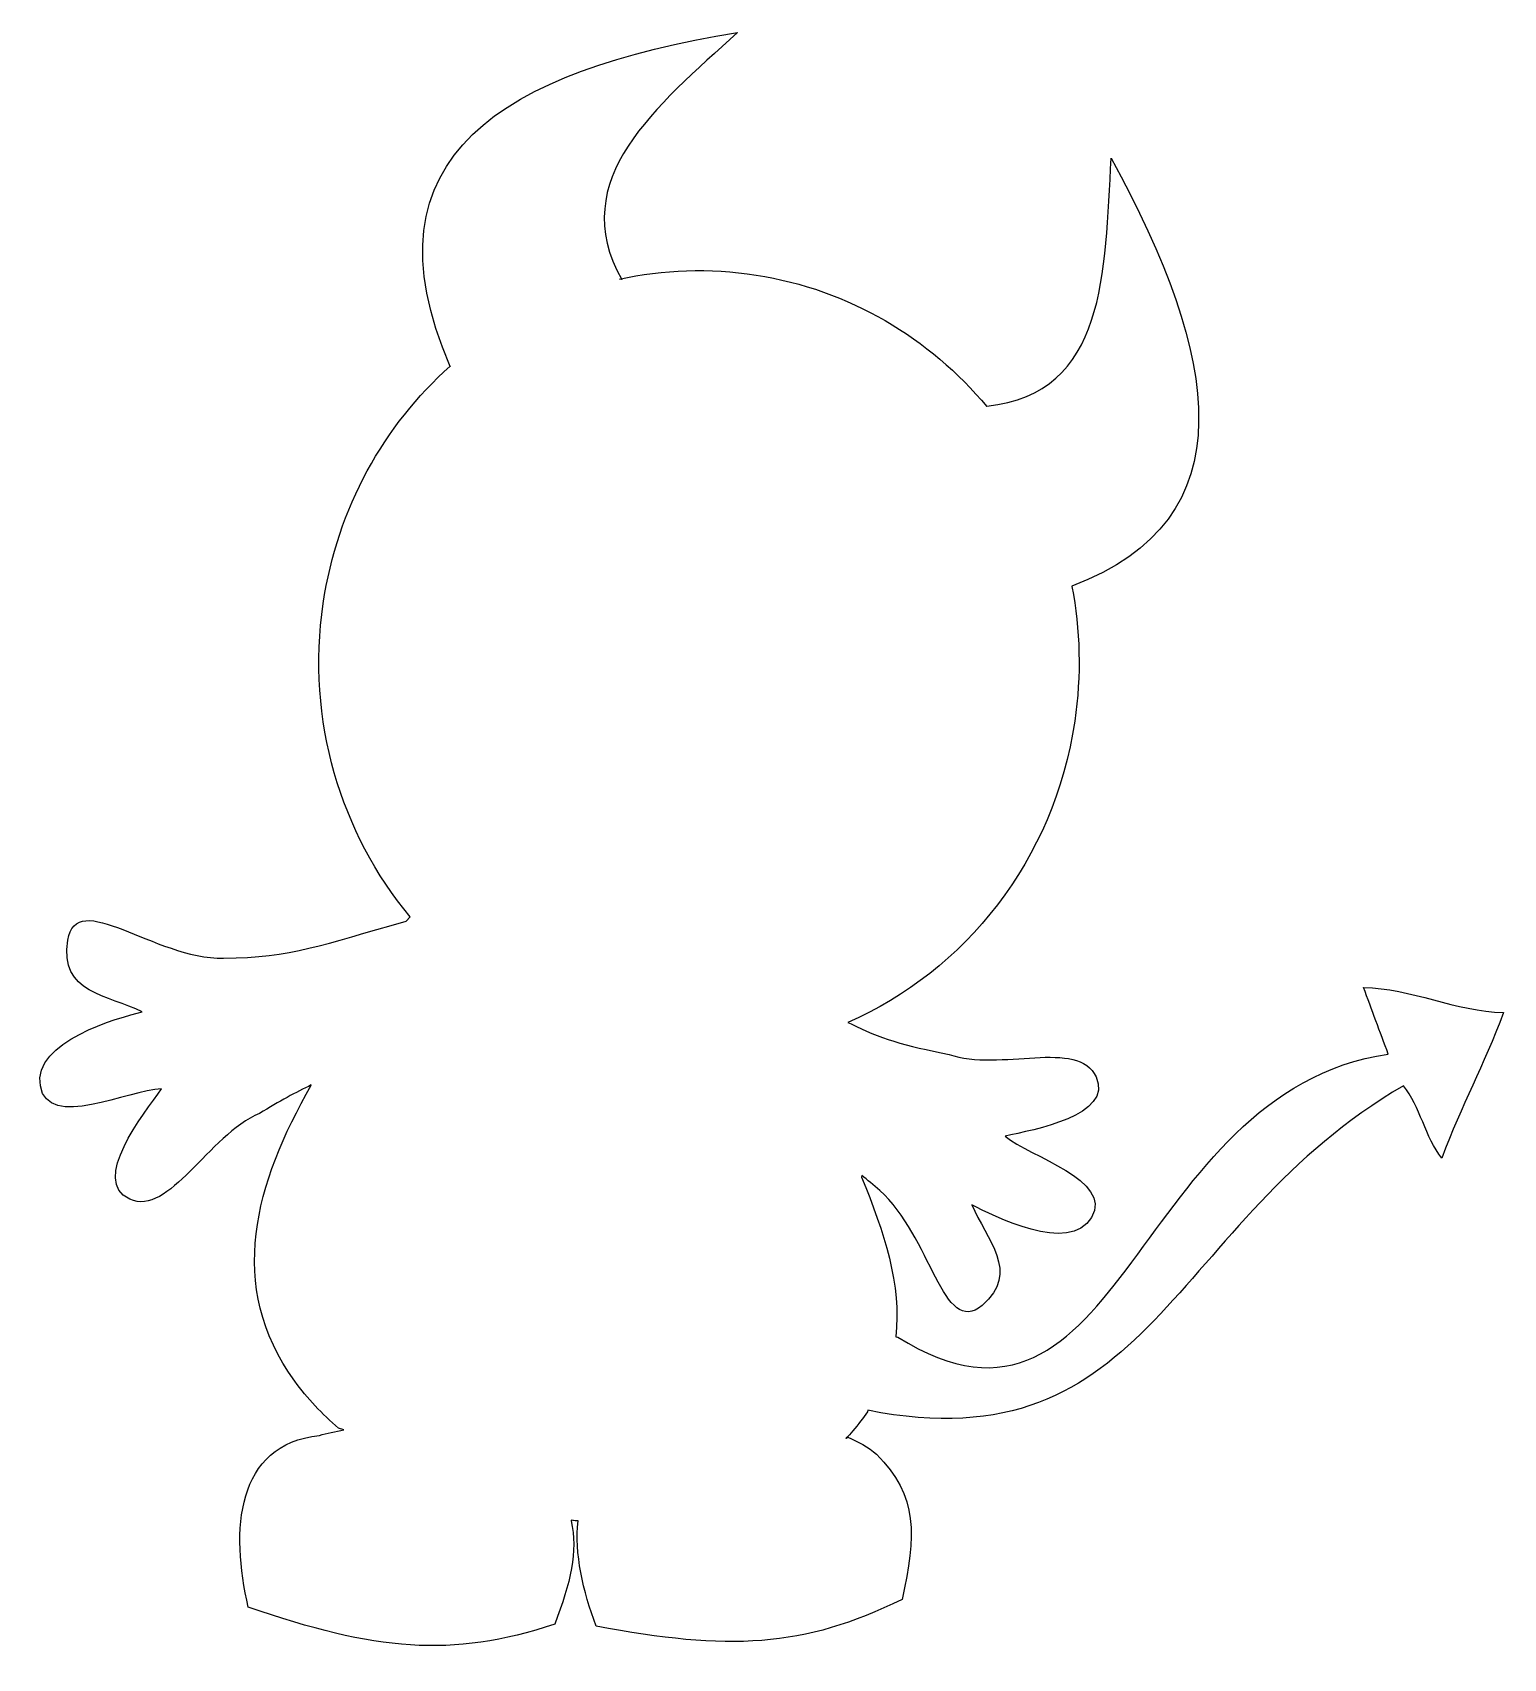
# Model space of a CAD drawing. Header units: centimetres. Extents: x -8.5 to 8.4, y -9.4 to 9.2.
import ezdxf

# ---------------------------------------------------------------- set-up
doc = ezdxf.new("R2010")
doc.units = ezdxf.units.CM
doc.header["$MEASUREMENT"] = 0
doc.layers.add('Camada 1', color=7, linetype='Continuous')

msp = doc.modelspace()

# ---------------------------------------------------------------- linework, layer by layer
at = {"layer": 'Camada 1'}
msp.add_open_spline([(-4.89817, -6.76389), (-4.99771, -6.78045), (-5.09214, -6.80162), (-5.17945, -6.8272), (-5.17945, -6.8272), (-6.13801, -6.92877), (-6.1991, -7.91496), (-5.99339, -8.79364), (-5.99339, -8.79364), (-4.53397, -9.2928), (-3.67498, -9.38019), (-2.48279, -8.988), (-2.48279, -8.988), (-2.30737, -8.5149), (-2.21262, -8.15488), (-2.29766, -7.80407), (-2.29766, -7.80407), (-2.29766, -7.80407), (-2.29538, -7.79783), (-2.29538, -7.79783), (-2.29538, -7.79783), (-2.26239, -7.80114), (-2.28255, -7.80087), (-2.21656, -7.80569), (-2.21656, -7.80569), (-2.21656, -7.80569), (-2.21656, -7.80569), (-2.21656, -7.80569), (-2.21656, -7.80569), (-2.25868, -8.17531), (-2.16229, -8.6087), (-2.00918, -9.00928), (-2.00918, -9.00928), (-0.49698, -9.29646), (0.36538, -9.26082), (1.49369, -8.70332), (1.49369, -8.70332), (1.65649, -7.97664), (1.67853, -7.51746), (1.20244, -7.0425), (1.20244, -7.0425), (1.10547, -6.96175), (0.98934, -6.89587), (0.8597, -6.84353), (0.8597, -6.84353), (0.8597, -6.84353), (0.85179, -6.86263), (0.85179, -6.86263), (0.85179, -6.86263), (0.87899, -6.83361), (0.90542, -6.80392), (0.93103, -6.77357), (0.93103, -6.77357), (0.99241, -6.70084), (1.04734, -6.62802), (1.09629, -6.5551), (1.09629, -6.5551), (1.09629, -6.5551), (1.09968, -6.53928), (1.09968, -6.53928), (1.09968, -6.53928), (4.36498, -7.18005), (4.53368, -4.39571), (7.23603, -2.82315), (7.23603, -2.82315), (7.42838, -3.06215), (7.4827, -3.41418), (7.67497, -3.6531), (7.67497, -3.6531), (7.90656, -3.02815), (8.14937, -2.60953), (8.38096, -1.98456), (8.38096, -1.98456), (7.83724, -1.97392), (7.32144, -1.70804), (6.77751, -1.69738), (6.77751, -1.69738), (6.8721, -1.95233), (6.96671, -2.20736), (7.06136, -2.46216), (7.06136, -2.46216), (4.1383, -2.8843), (4.02635, -7.30983), (1.44439, -5.70092), (1.44439, -5.70092), (1.44439, -5.70092), (1.42021, -5.69806), (1.42021, -5.69806), (1.42021, -5.69806), (1.4904, -5.10658), (1.28644, -4.50148), (1.03016, -3.86839), (1.03016, -3.86839), (1.03016, -3.86839), (1.0309, -3.84963), (1.0309, -3.84963), (1.0309, -3.84963), (1.0975, -3.90236), (1.16631, -3.95988), (1.23894, -4.02362), (1.23894, -4.02362), (1.82486, -4.53784), (1.96125, -5.7164), (2.40922, -5.33812), (2.40922, -5.33812), (2.857, -4.96006), (2.45235, -4.57514), (2.29407, -4.18721), (2.29407, -4.18721), (2.52841, -4.31006), (3.41193, -4.76191), (3.66205, -4.33064), (3.66205, -4.33064), (3.91217, -3.89937), (2.9558, -3.64045), (2.6732, -3.39954), (2.6732, -3.39954), (2.99909, -3.33022), (3.91806, -3.16578), (3.71497, -2.72178), (3.71497, -2.72178), (3.51188, -2.27789), (2.6142, -2.66743), (2.03098, -2.46484), (2.03098, -2.46484), (1.53102, -2.36758), (1.22368, -2.27818), (0.91116, -2.11644), (0.91116, -2.11644), (0.91116, -2.11644), (0.87317, -2.10149), (0.87317, -2.10149), (0.87317, -2.10149), (2.2135, -1.51179), (3.23579, -0.24232), (3.47085, 1.35098), (3.47085, 1.35098), (3.54856, 1.87822), (3.53372, 2.39796), (3.43886, 2.89271), (3.43886, 2.89271), (3.43886, 2.89271), (3.43746, 2.8971), (3.43746, 2.8971), (3.43746, 2.8971), (5.46763, 3.65836), (5.13071, 5.517), (3.88794, 7.7956), (3.88794, 7.7956), (3.81576, 6.48853), (3.83603, 5.09902), (2.46451, 4.95662), (2.46451, 4.95662), (2.46451, 4.95662), (2.46501, 4.95096), (2.46501, 4.95096), (2.46501, 4.95096), (1.81035, 5.73455), (0.891, 6.29004), (-0.17873, 6.45744), (-0.17873, 6.45744), (-0.71488, 6.54129), (-1.24304, 6.52052), (-1.74369, 6.40995), (-1.74369, 6.40995), (-1.74369, 6.40995), (-1.71728, 6.4045), (-1.71728, 6.4045), (-1.71728, 6.4045), (-2.36158, 7.55721), (-1.31909, 8.3843), (-0.39133, 9.2334), (-0.39133, 9.2334), (-3.05624, 8.79673), (-4.72362, 7.82735), (-3.68132, 5.41057), (-3.68132, 5.41057), (-3.68132, 5.41057), (-3.68307, 5.41245), (-3.68307, 5.41245), (-3.68307, 5.41245), (-4.43846, 4.73861), (-4.97368, 3.79495), (-5.13539, 2.69769), (-5.13539, 2.69769), (-5.33311, 1.35723), (-4.93251, 0.06514), (-4.13942, -0.8907), (-4.13942, -0.8907), (-4.13942, -0.8907), (-4.18421, -0.94018), (-4.18421, -0.94018), (-4.18421, -0.94018), (-5.15232, -1.20799), (-5.49107, -1.35547), (-6.27669, -1.36455), (-6.27669, -1.36455), (-7.0751, -1.37368), (-7.9615, -0.5477), (-8.06173, -1.15802), (-8.06173, -1.15802), (-8.1618, -1.76833), (-7.59067, -1.78545), (-7.21012, -1.9777), (-7.21012, -1.9777), (-7.47494, -2.0461), (-8.46491, -2.31301), (-8.37524, -2.82588), (-8.37524, -2.82588), (-8.28533, -3.33901), (-7.36609, -2.87004), (-6.98581, -2.85988), (-6.98581, -2.85988), (-7.19478, -3.14304), (-7.80467, -3.91694), (-7.3521, -4.12173), (-7.3521, -4.12173), (-6.89948, -4.32633), (-6.45508, -3.39116), (-5.86482, -3.13999), (-5.86482, -3.13999), (-5.6372, -3.00254), (-5.4485, -2.89734), (-5.27276, -2.8149), (-5.27276, -2.8149), (-5.27276, -2.8149), (-5.27181, -2.81702), (-5.27181, -2.81702), (-5.27181, -2.81702), (-5.91165, -3.93086), (-6.2555, -5.11236), (-5.4603, -6.20604), (-5.4603, -6.20604), (-5.3174, -6.40257), (-5.14931, -6.58191), (-4.9613, -6.74362), (-4.9613, -6.74362), (-4.9613, -6.74362), (-4.89817, -6.76389), (-4.89817, -6.76389)], degree=3, knots=[0, 0, 0, 0, 0.01639344, 0.01639344, 0.01639344, 0.01639344, 0.03278689, 0.03278689, 0.03278689, 0.03278689, 0.04918033, 0.04918033, 0.04918033, 0.04918033, 0.06557377, 0.06557377, 0.06557377, 0.06557377, 0.08196721, 0.08196721, 0.08196721, 0.08196721, 0.09836066, 0.09836066, 0.09836066, 0.09836066, 0.1147541, 0.1147541, 0.1147541, 0.1147541, 0.13114754, 0.13114754, 0.13114754, 0.13114754, 0.14754098, 0.14754098, 0.14754098, 0.14754098, 0.16393443, 0.16393443, 0.16393443, 0.16393443, 0.18032787, 0.18032787, 0.18032787, 0.18032787, 0.19672131, 0.19672131, 0.19672131, 0.19672131, 0.21311475, 0.21311475, 0.21311475, 0.21311475, 0.2295082, 0.2295082, 0.2295082, 0.2295082, 0.24590164, 0.24590164, 0.24590164, 0.24590164, 0.26229508, 0.26229508, 0.26229508, 0.26229508, 0.27868852, 0.27868852, 0.27868852, 0.27868852, 0.29508197, 0.29508197, 0.29508197, 0.29508197, 0.31147541, 0.31147541, 0.31147541, 0.31147541, 0.32786885, 0.32786885, 0.32786885, 0.32786885, 0.3442623, 0.3442623, 0.3442623, 0.3442623, 0.36065574, 0.36065574, 0.36065574, 0.36065574, 0.37704918, 0.37704918, 0.37704918, 0.37704918, 0.39344262, 0.39344262, 0.39344262, 0.39344262, 0.40983607, 0.40983607, 0.40983607, 0.40983607, 0.42622951, 0.42622951, 0.42622951, 0.42622951, 0.44262295, 0.44262295, 0.44262295, 0.44262295, 0.45901639, 0.45901639, 0.45901639, 0.45901639, 0.47540984, 0.47540984, 0.47540984, 0.47540984, 0.49180328, 0.49180328, 0.49180328, 0.49180328, 0.50819672, 0.50819672, 0.50819672, 0.50819672, 0.52459016, 0.52459016, 0.52459016, 0.52459016, 0.54098361, 0.54098361, 0.54098361, 0.54098361, 0.55737705, 0.55737705, 0.55737705, 0.55737705, 0.57377049, 0.57377049, 0.57377049, 0.57377049, 0.59016393, 0.59016393, 0.59016393, 0.59016393, 0.60655738, 0.60655738, 0.60655738, 0.60655738, 0.62295082, 0.62295082, 0.62295082, 0.62295082, 0.63934426, 0.63934426, 0.63934426, 0.63934426, 0.6557377, 0.6557377, 0.6557377, 0.6557377, 0.67213115, 0.67213115, 0.67213115, 0.67213115, 0.68852459, 0.68852459, 0.68852459, 0.68852459, 0.70491803, 0.70491803, 0.70491803, 0.70491803, 0.72131148, 0.72131148, 0.72131148, 0.72131148, 0.73770492, 0.73770492, 0.73770492, 0.73770492, 0.75409836, 0.75409836, 0.75409836, 0.75409836, 0.7704918, 0.7704918, 0.7704918, 0.7704918, 0.78688525, 0.78688525, 0.78688525, 0.78688525, 0.80327869, 0.80327869, 0.80327869, 0.80327869, 0.81967213, 0.81967213, 0.81967213, 0.81967213, 0.83606557, 0.83606557, 0.83606557, 0.83606557, 0.85245902, 0.85245902, 0.85245902, 0.85245902, 0.86885246, 0.86885246, 0.86885246, 0.86885246, 0.8852459, 0.8852459, 0.8852459, 0.8852459, 0.90163934, 0.90163934, 0.90163934, 0.90163934, 0.91803279, 0.91803279, 0.91803279, 0.91803279, 0.93442623, 0.93442623, 0.93442623, 0.93442623, 0.95081967, 0.95081967, 0.95081967, 0.95081967, 0.96721311, 0.96721311, 0.96721311, 0.96721311, 1, 1, 1, 1], dxfattribs=at)

doc.saveas('drawing.dxf')
